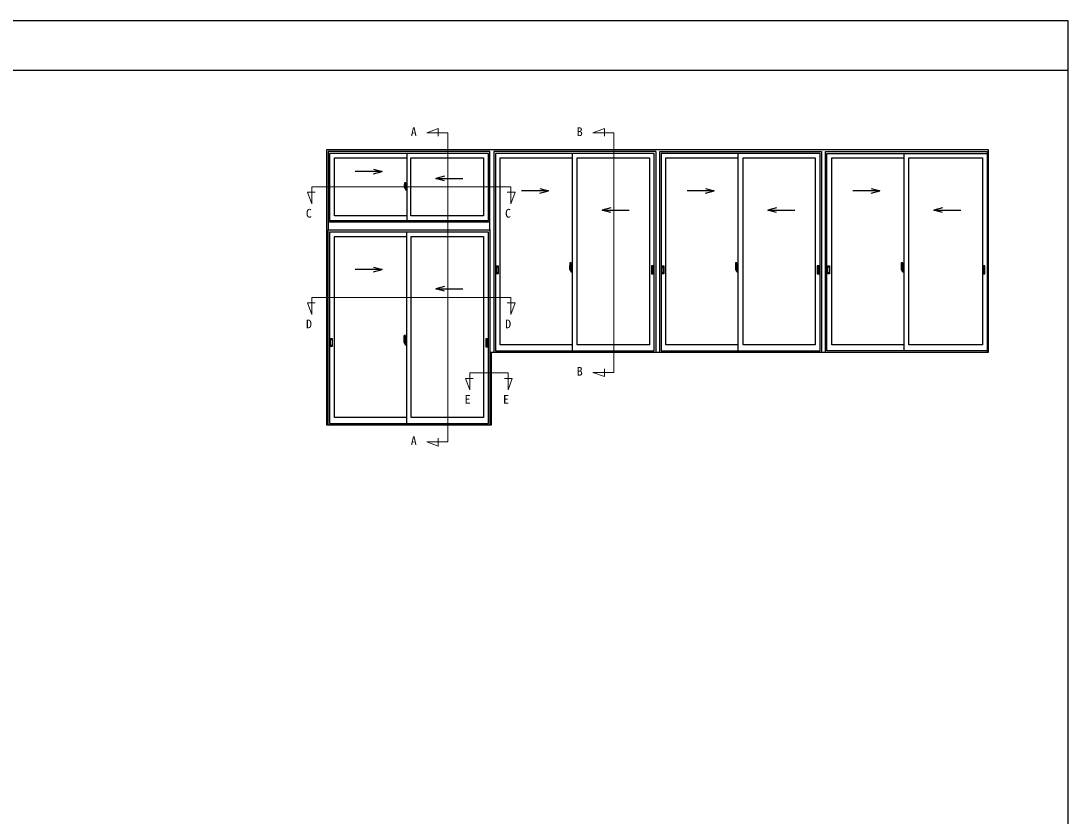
# Model space of a CAD drawing. Units: millimetres, scale not verified. Extents: x -960 to 960, y -674 to 671.
# Drawn here: x 433 to 960, y 236 to 636 of the extents above; entities that cross this region are included whole.
import ezdxf
from ezdxf.enums import TextEntityAlignment as Align

# ---------------------------------------------------------------- set-up
doc = ezdxf.new("R2010")
doc.units = ezdxf.units.MM
doc.header["$LTSCALE"] = 4
for name, color, linetype in [('0-1_USER1', 3, 'Continuous'), ('0-3_YKK_11E', 7, 'Continuous'), ('0-7_YKK_ZWAK', 7, 'Continuous')]:
    doc.layers.add(name, color=color, linetype=linetype)
doc.layers.add('0-4_YKK_12', color=2, linetype='Continuous', lineweight=18)
doc.styles.add('ＭＳ ゴシック', font='')
doc.styles.get('ＭＳ ゴシック').set_extended_font_data('MS Gothic')

msp = doc.modelspace()

# ---------------------------------------------------------------- linework, layer by layer
at = {"layer": '0-3_YKK_11E'}
for p, q in [((752.675, 570.75), (671.2, 570.75)), ((752.675, 570.75), (752.675, 469.5)), ((627.488, 535.85), (627.488, 569.65)), ((710.763, 470.2), (710.763, 569.65)), ((794.263, 470.2), (794.263, 569.65)), ((877.763, 470.2), (877.763, 569.65)), ((610.443, 559.458), (614.817, 560.63)), ((646.357, 558.242), (641.983, 557.07)), ((626.163, 552.45), (626.863, 552.45)), ((626.813, 552.075), (626.813, 552.45)), ((694.218, 549.718), (698.592, 550.89)), ((777.718, 549.718), (782.092, 550.89)), ((861.218, 549.718), (865.592, 550.89)), ((730.107, 542.257), (725.733, 541.085)), ((813.607, 542.257), (809.233, 541.085)), ((897.107, 542.257), (892.733, 541.085)), ((627.238, 433.55), (627.238, 530.05)), ((672.425, 509.645), (672.425, 512.455)), ((672.538, 512.6), (673.062, 512.6)), ((672.575, 512.5), (673.025, 512.5)), ((673.175, 512.455), (673.175, 509.645)), ((710.088, 512.05), (710.138, 512.05)), ((750.675, 512.455), (750.675, 509.645)), ((751.312, 512.6), (750.788, 512.6)), ((751.275, 512.5), (750.825, 512.5)), ((751.425, 509.645), (751.425, 512.455)), ((755.925, 509.645), (755.925, 512.455)), ((756.038, 512.6), (756.562, 512.6)), ((756.075, 512.5), (756.525, 512.5)), ((756.675, 512.455), (756.675, 509.645)), ((793.588, 512.05), (793.638, 512.05)), ((834.175, 512.455), (834.175, 509.645)), ((834.812, 512.6), (834.288, 512.6)), ((834.775, 512.5), (834.325, 512.5)), ((834.925, 509.645), (834.925, 512.455)), ((839.425, 509.645), (839.425, 512.455)), ((839.538, 512.6), (840.062, 512.6)), ((839.575, 512.5), (840.025, 512.5)), ((840.175, 512.455), (840.175, 509.645)), ((877.088, 512.05), (877.138, 512.05)), ((917.675, 512.455), (917.675, 509.645)), ((918.312, 512.6), (917.788, 512.6)), ((918.275, 512.5), (917.825, 512.5)), ((918.425, 509.645), (918.425, 512.455)), ((610.443, 510.118), (614.817, 511.29)), ((673.062, 509.5), (672.538, 509.5)), ((673.025, 509.6), (672.575, 509.6)), ((709.438, 511.05), (710.138, 511.05)), ((750.788, 509.5), (751.312, 509.5)), ((750.825, 509.6), (751.275, 509.6)), ((756.562, 509.5), (756.038, 509.5)), ((756.525, 509.6), (756.075, 509.6)), ((792.938, 511.05), (793.638, 511.05)), ((834.288, 509.5), (834.812, 509.5)), ((834.325, 509.6), (834.775, 509.6)), ((840.062, 509.5), (839.538, 509.5)), ((840.025, 509.6), (839.575, 509.6)), ((876.438, 511.05), (877.138, 511.05)), ((917.788, 509.5), (918.312, 509.5)), ((917.825, 509.6), (918.275, 509.6)), ((646.357, 502.657), (641.983, 501.485)), ((588.875, 472.995), (588.875, 475.805)), ((588.988, 475.95), (589.512, 475.95)), ((589.025, 475.85), (589.475, 475.85)), ((589.625, 475.805), (589.625, 472.995)), ((626.563, 475.4), (626.613, 475.4)), ((667.175, 475.68), (667.175, 472.87)), ((667.812, 475.825), (667.288, 475.825)), ((667.775, 475.725), (667.325, 475.725)), ((667.925, 472.87), (667.925, 475.68)), ((589.512, 472.85), (588.988, 472.85)), ((589.475, 472.95), (589.025, 472.95)), ((625.913, 474.4), (626.613, 474.4)), ((667.288, 472.725), (667.812, 472.725)), ((667.325, 472.825), (667.775, 472.825)), ((669.15, 469.5), (671.2, 469.5))]:
    msp.add_line(p, q, dxfattribs=at)
for points in [[(671.2, 570.75), (671.2, 469.5), (754.7, 469.5), (838.2, 469.5), (920.4, 469.5), (920.4, 571.5), (668.9, 571.5), (586.9, 571.5), (586.9, 432.85), (669.9, 432.85), (669.9, 469.5)], [(669.15, 535.15), (669.15, 570.75), (587.65, 570.75), (587.65, 535.15)], [(754.675, 469.5), (754.675, 570.75), (836.175, 570.75), (836.175, 469.5)], [(838.175, 469.5), (838.175, 570.75), (919.695, 570.75), (919.695, 469.5)], [(627.488, 538.2), (590.83, 538.2), (590.83, 567.5), (627.488, 567.5)], [(710.763, 473.325), (674.38, 473.325), (674.38, 567.5), (710.763, 567.5)], [(794.263, 473.325), (757.85, 473.325), (757.85, 567.5), (794.263, 567.5)], [(919.695, 470.2), (877.763, 470.2), (838.875, 470.2), (838.875, 569.65), (877.763, 569.65), (919.695, 569.65)], [(877.763, 473.325), (841.35, 473.325), (841.35, 567.5), (877.763, 567.5)], [(610.443, 561.802), (614.817, 560.63), (601.233, 560.63)], [(626.1, 554.713), (626.013, 553.7), (626.013, 552.6)], [(626.863, 553.45), (626.813, 553.45), (626.813, 554.85), (626.25, 554.85)], [(627.488, 551.2), (626.863, 551.2), (626.863, 554.7), (627.488, 554.7)], [(626.863, 553.95), (627.013, 553.95), (627.013, 554.7)], [(646.357, 555.898), (641.983, 557.07), (655.567, 557.07)], [(626.293, 552.45), (626.413, 551.925), (626.663, 551.925)], [(626.396, 552.45), (626.492, 552.025), (626.713, 552.025), (626.713, 552.45)], [(627.013, 551.2), (627.013, 551.95), (626.863, 551.95)], [(694.218, 552.062), (698.592, 550.89), (685.033, 550.89)], [(777.718, 552.062), (782.092, 550.89), (768.533, 550.89)], [(861.218, 552.062), (865.592, 550.89), (852.033, 550.89)], [(730.107, 539.913), (725.733, 541.085), (739.317, 541.085)], [(813.607, 539.913), (809.233, 541.085), (822.817, 541.085)], [(897.107, 539.913), (892.733, 541.085), (906.317, 541.085)], [(669.15, 531.15), (669.15, 535.15), (587.65, 535.15), (587.65, 531.15)], [(587.65, 432.85), (587.65, 531.15), (669.15, 531.15), (669.15, 432.85)], [(627.238, 436.675), (590.83, 436.675), (590.83, 527.9), (627.238, 527.9)], [(610.443, 512.462), (614.817, 511.29), (601.233, 511.29)], [(709.375, 514.413), (709.288, 512.3), (709.288, 511.2)], [(710.088, 510.675), (710.088, 511.05), (710.088, 514.55), (709.525, 514.55)], [(710.763, 509.8), (710.138, 509.8), (710.138, 513.3), (710.763, 513.3)], [(710.138, 512.55), (710.288, 512.55), (710.288, 513.3)], [(792.875, 514.413), (792.788, 512.3), (792.788, 511.2)], [(793.588, 510.675), (793.588, 511.05), (793.588, 514.55), (793.025, 514.55)], [(794.263, 509.8), (793.638, 509.8), (793.638, 513.3), (794.263, 513.3)], [(793.638, 512.55), (793.788, 512.55), (793.788, 513.3)], [(876.375, 514.413), (876.288, 512.3), (876.288, 511.2)], [(877.088, 510.675), (877.088, 511.05), (877.088, 514.55), (876.525, 514.55)], [(877.763, 509.8), (877.138, 509.8), (877.138, 513.3), (877.763, 513.3)], [(877.138, 512.55), (877.288, 512.55), (877.288, 513.3)], [(709.568, 511.05), (709.688, 510.525), (709.938, 510.525)], [(709.671, 511.05), (709.767, 510.625), (709.988, 510.625), (709.988, 511.05)], [(710.288, 509.8), (710.288, 510.55), (710.138, 510.55)], [(793.068, 511.05), (793.188, 510.525), (793.438, 510.525)], [(793.171, 511.05), (793.267, 510.625), (793.488, 510.625), (793.488, 511.05)], [(793.788, 509.8), (793.788, 510.55), (793.638, 510.55)], [(876.568, 511.05), (876.688, 510.525), (876.938, 510.525)], [(876.671, 511.05), (876.767, 510.625), (876.988, 510.625), (876.988, 511.05)], [(877.288, 509.8), (877.288, 510.55), (877.138, 510.55)], [(646.357, 500.313), (641.983, 501.485), (655.567, 501.485)], [(625.85, 477.763), (625.763, 475.65), (625.763, 474.55)], [(626.563, 474.025), (626.563, 474.4), (626.563, 477.9), (626, 477.9)], [(627.238, 473.15), (626.613, 473.15), (626.613, 476.65), (627.238, 476.65)], [(626.613, 475.9), (626.763, 475.9), (626.763, 476.65)], [(626.043, 474.4), (626.163, 473.875), (626.413, 473.875)], [(626.146, 474.4), (626.242, 473.975), (626.463, 473.975), (626.463, 474.4)], [(626.763, 473.15), (626.763, 473.9), (626.613, 473.9)]]:
    msp.add_lwpolyline(points, dxfattribs=at)
for points in [[(668.445, 569.65), (627.488, 569.65), (588.355, 569.65), (588.355, 535.85), (627.488, 535.85), (668.445, 535.85)], [(665.97, 538.2), (629.313, 538.2), (629.313, 567.5), (665.97, 567.5)], [(671.905, 569.65), (671.905, 470.2), (710.763, 470.2), (751.975, 470.2), (751.975, 569.65), (710.763, 569.65)], [(749.5, 567.5), (749.5, 473.325), (713.163, 473.325), (713.163, 567.5)], [(755.375, 569.65), (755.375, 470.2), (794.263, 470.2), (835.475, 470.2), (835.475, 569.65), (794.263, 569.65)], [(833, 567.5), (833, 473.325), (796.663, 473.325), (796.663, 567.5)], [(917.22, 567.5), (917.22, 473.325), (880.163, 473.325), (880.163, 567.5)], [(588.355, 530.05), (588.355, 433.55), (627.238, 433.55), (668.445, 433.55), (668.445, 530.05), (627.238, 530.05)], [(665.97, 527.9), (665.97, 436.675), (629.563, 436.675), (629.563, 527.9)], [(673.275, 513.1), (673.275, 509), (672.325, 509), (672.325, 513.1)], [(751.525, 509), (751.525, 513.1), (750.575, 513.1), (750.575, 509)], [(756.775, 513.1), (756.775, 509), (755.825, 509), (755.825, 513.1)], [(835.025, 509), (835.025, 513.1), (834.075, 513.1), (834.075, 509)], [(840.275, 513.1), (840.275, 509), (839.325, 509), (839.325, 513.1)], [(918.525, 509), (918.525, 513.1), (917.575, 513.1), (917.575, 509)], [(589.725, 476.45), (589.725, 472.35), (588.775, 472.35), (588.775, 476.45)], [(668.025, 472.225), (668.025, 476.325), (667.075, 476.325), (667.075, 472.225)]]:
    msp.add_lwpolyline(points, close=True, dxfattribs=at)
for centre, start, end in [((626.25, 554.7), 89.99998, 174.92041), ((626.163, 552.6), 180.00002, 270), ((626.663, 552.075), 270, 0), ((672.575, 512.455), 104.4042, 180.00002), ((672.575, 512.35), 89.99998, 180.00002), ((673.025, 512.35), 0, 89.99998), ((673.025, 512.455), 0, 75.59577), ((709.525, 514.4), 89.99998, 174.92041), ((750.825, 512.455), 104.4042, 180.00002), ((750.825, 512.35), 89.99998, 180.00002), ((751.275, 512.35), 0, 89.99998), ((751.275, 512.455), 0, 75.59577), ((756.075, 512.455), 104.4042, 180.00002), ((756.075, 512.35), 89.99998, 180.00002), ((756.525, 512.35), 0, 89.99998), ((756.525, 512.455), 0, 75.59577), ((793.025, 514.4), 89.99998, 174.92041), ((834.325, 512.455), 104.4042, 180.00002), ((834.325, 512.35), 89.99998, 180.00002), ((834.775, 512.35), 0, 89.99998), ((834.775, 512.455), 0, 75.59577), ((839.575, 512.455), 104.4042, 180.00002), ((839.575, 512.35), 89.99998, 180.00002), ((840.025, 512.35), 0, 89.99998), ((840.025, 512.455), 0, 75.59577), ((876.525, 514.4), 89.99998, 174.92041), ((917.825, 512.455), 104.4042, 180.00002), ((917.825, 512.35), 89.99998, 180.00002), ((918.275, 512.35), 0, 89.99998), ((918.275, 512.455), 0, 75.59577), ((672.575, 509.75), 180.00002, 270), ((672.575, 509.645), 180.00002, 255.59578), ((673.025, 509.75), 270, 0), ((673.025, 509.645), 284.40422, 0), ((709.438, 511.2), 180.00002, 270), ((709.938, 510.675), 270, 0), ((750.825, 509.75), 180.00002, 270), ((750.825, 509.645), 180.00002, 255.59578), ((751.275, 509.75), 270, 0), ((751.275, 509.645), 284.40422, 0), ((756.075, 509.75), 180.00002, 270), ((756.075, 509.645), 180.00002, 255.59578), ((756.525, 509.75), 270, 0), ((756.525, 509.645), 284.40422, 0), ((792.938, 511.2), 180.00002, 270), ((793.438, 510.675), 270, 0), ((834.325, 509.75), 180.00002, 270), ((834.325, 509.645), 180.00002, 255.59578), ((834.775, 509.75), 270, 0), ((834.775, 509.645), 284.40422, 0), ((839.575, 509.75), 180.00002, 270), ((839.575, 509.645), 180.00002, 255.59578), ((840.025, 509.75), 270, 0), ((840.025, 509.645), 284.40422, 0), ((876.438, 511.2), 180.00002, 270), ((876.938, 510.675), 270, 0), ((917.825, 509.75), 180.00002, 270), ((917.825, 509.645), 180.00002, 255.59578), ((918.275, 509.75), 270, 0), ((918.275, 509.645), 284.40422, 0), ((589.025, 475.805), 104.4042, 180.00002), ((589.025, 475.7), 89.99998, 180.00002), ((589.475, 475.7), 0, 89.99998), ((589.475, 475.805), 0, 75.59577), ((626, 477.75), 89.99998, 174.92041), ((667.325, 475.68), 104.4042, 180.00002), ((667.325, 475.575), 89.99998, 180.00002), ((667.775, 475.575), 0, 89.99998), ((667.775, 475.68), 0, 75.59577), ((589.025, 473.1), 180.00002, 270), ((589.025, 472.995), 180.00002, 255.59578), ((589.475, 473.1), 270, 0), ((589.475, 472.995), 284.40422, 0), ((625.913, 474.55), 180.00002, 270), ((626.413, 474.025), 270, 0), ((667.325, 472.975), 180.00002, 270), ((667.325, 472.87), 180.00002, 255.59578), ((667.775, 472.975), 270, 0), ((667.775, 472.87), 284.40422, 0)]:
    msp.add_arc(centre, 0.15, start, end, dxfattribs=at)
at = {"layer": '0-4_YKK_12'}
for p, q in [((647.9, 580.13), (647.9, 424.37)), ((731.556, 580.13), (731.556, 459.37)), ((579.359, 552.95), (679.691, 552.95)), ((579.359, 552.95), (579.359, 544.288)), ((679.691, 552.95), (679.691, 544.288)), ((579.359, 497.175), (679.691, 497.175)), ((579.359, 497.175), (579.359, 488.513)), ((679.691, 497.175), (679.691, 488.513)), ((658.984, 459.145), (678.316, 459.145)), ((658.984, 459.145), (658.984, 450.483)), ((678.316, 459.145), (678.316, 450.483))]:
    msp.add_line(p, q, dxfattribs=at)
for points in [[(647.9, 580.13), (637.309, 580.13), (643.159, 582.259), (643.159, 578.359)], [(731.556, 580.13), (720.965, 580.13), (726.815, 582.259), (726.815, 578.359)], [(579.359, 544.288), (577.23, 550.138), (581.13, 550.138)], [(679.691, 544.288), (681.82, 550.138), (677.92, 550.138)], [(579.359, 488.513), (577.23, 494.363), (581.13, 494.363)], [(679.691, 488.513), (681.82, 494.363), (677.92, 494.363)], [(731.556, 459.37), (720.965, 459.37), (726.815, 457.241), (726.815, 461.141)], [(658.984, 450.483), (656.855, 456.333), (660.755, 456.333)], [(678.316, 450.483), (680.445, 456.333), (676.545, 456.333)], [(647.9, 424.37), (637.309, 424.37), (643.159, 422.241), (643.159, 426.141)]]:
    msp.add_lwpolyline(points, dxfattribs=at)
at = {"layer": '0-7_YKK_ZWAK'}
for p, q in [((960.4, 636.5), (-959.6, 636.5)), ((960.4, 611.5), (-959.6, 611.5))]:
    msp.add_line(p, q, dxfattribs=at)
msp.add_lwpolyline([(-959.6, -673.5), (960.4, -673.5), (960.4, 636.5)], dxfattribs=at)

# ---------------------------------------------------------------- texts
at = {"layer": '0-1_USER1', "style": 'ＭＳ ゴシック'}
for s, p in [('A', (629.297, 577.13)), ('B', (712.92, 577.13)), ('C', (576.444, 536.038)), ('C', (676.776, 536.038)), ('D', (576.513, 480.263)), ('D', (676.844, 480.263)), ('B', (712.92, 456.37)), ('E', (656.444, 442.233)), ('E', (675.776, 442.233)), ('A', (629.297, 421.37))]:
    msp.add_text(s, height=4.399, dxfattribs=at).set_placement(p, align=Align.BOTTOM_LEFT)

doc.saveas('drawing.dxf')
